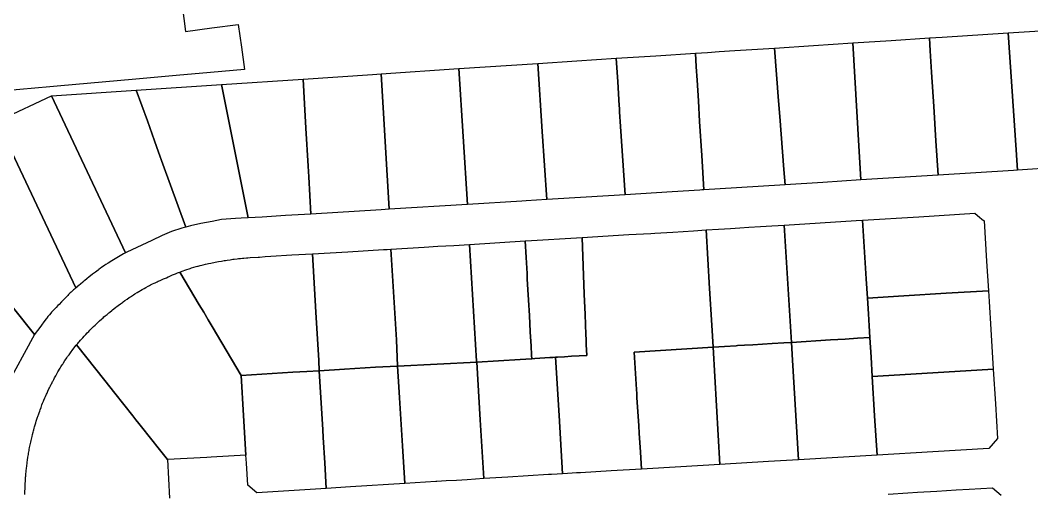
# Model space of a CAD drawing. Header units: metres. Extents: x 3 to 1005126, y 39 to 4383651.
# Drawn here: x 478091.4 to 478348, y 4364389.2 to 4364509.4 of the extents above; entities that cross this region are included whole.
import ezdxf

# ---------------------------------------------------------------- set-up
doc = ezdxf.new("R2010")
doc.units = ezdxf.units.M
doc.header["$MEASUREMENT"] = 0
doc.layers.add('TM_Llucmajor', color=7, linetype='Continuous')

msp = doc.modelspace()

# ---------------------------------------------------------------- linework, layer by layer
at = {"layer": 'TM_Llucmajor', "linetype": 'Continuous', "flags": 128}
for points in [[(478132.14, 4364515.9), (478133.33, 4364506.59), (478140, 4364507.48), (478146.66, 4364508.38), (478147.48, 4364502.64), (478148.31, 4364496.91), (478139.64, 4364496.14), (478130.97, 4364495.37), (478125.37, 4364494.88), (478119.77, 4364494.38), (478119.77, 4364494.38), (478101.71, 4364492.79), (478098.92, 4364492.54), (478091.29, 4364491.87), (478083.65, 4364491.19), (478080.79, 4364506.66), (478075.88, 4364517.47)], [(478086.75, 4364484.31), (478099.3, 4364490.27), (478118.12, 4364450.39), (478117.57, 4364450.13), (478115.49, 4364448.9), (478114.6, 4364448.37), (478113.73, 4364447.8), (478113.15, 4364447.42), (478112.86, 4364447.22), (478112, 4364446.62), (478111.79, 4364446.47), (478111.36, 4364446.16), (478111.15, 4364446.01), (478110.83, 4364445.77), (478110.46, 4364445.49), (478110.21, 4364445.31), (478109.73, 4364444.93), (478109.24, 4364444.54), (478108.92, 4364444.29), (478108.27, 4364443.77), (478107.79, 4364443.38), (478107.55, 4364443.19), (478107.26, 4364442.95), (478106.66, 4364442.46), (478106.22, 4364442.1), (478105.9, 4364441.83), (478105.78, 4364441.73), (478105.57, 4364441.54), (478105.48, 4364441.46), (478105.48, 4364441.46), (478086.5, 4364481.85)], [(478086.5, 4364481.85), (478105.48, 4364441.46), (478105.13, 4364441.16), (478104.92, 4364440.97), (478104.6, 4364440.68), (478104.29, 4364440.39), (478104.08, 4364440.19), (478103.67, 4364439.79), (478103.46, 4364439.59), (478101.86, 4364437.95), (478101.25, 4364437.31), (478100.94, 4364436.99), (478100.48, 4364436.52), (478100.03, 4364436.03), (478099.8, 4364435.79), (478099.51, 4364435.46), (478099.36, 4364435.3), (478099.14, 4364435.05), (478098.82, 4364434.67), (478098.59, 4364434.39), (478098.43, 4364434.2), (478098.13, 4364433.82), (478097.98, 4364433.62), (478097.38, 4364432.84), (478096.79, 4364432.06), (478096.09, 4364431.11), (478095.74, 4364430.64), (478095.22, 4364429.92), (478095.04, 4364429.67), (478095.04, 4364429.67), (478084.64, 4364442.64)], [(478092.57, 4364389.05), (478092.58, 4364389.38), (478092.59, 4364389.88), (478092.61, 4364390.45), (478092.62, 4364390.74), (478092.63, 4364391.16), (478092.67, 4364391.8), (478092.7, 4364392.44), (478092.72, 4364392.76), (478092.77, 4364393.4), (478092.79, 4364393.71), (478092.83, 4364394.19), (478092.89, 4364394.83), (478092.93, 4364395.14), (478092.97, 4364395.62), (478093.06, 4364396.34), (478093.14, 4364396.97), (478093.18, 4364397.28), (478093.24, 4364397.76), (478093.35, 4364398.47), (478093.46, 4364399.18), (478093.52, 4364399.53), (478093.63, 4364400.17), (478093.69, 4364400.48), (478093.78, 4364400.95), (478093.92, 4364401.65), (478094.07, 4364402.36), (478094.14, 4364402.7), (478094.3, 4364403.41), (478094.39, 4364403.75), (478094.51, 4364404.28), (478094.65, 4364404.82), (478094.75, 4364405.17), (478094.81, 4364405.41), (478094.94, 4364405.89), (478095.04, 4364406.24), (478095.11, 4364406.48), (478095.27, 4364407), (478095.32, 4364407.19), (478095.47, 4364407.66), (478095.62, 4364408.13), (478095.72, 4364408.44), (478095.93, 4364409.07), (478096, 4364409.3), (478096.17, 4364409.77), (478096.33, 4364410.23), (478096.45, 4364410.54), (478096.67, 4364411.16), (478096.91, 4364411.77), (478097.07, 4364412.18), (478097.29, 4364412.72), (478097.4, 4364412.99), (478097.66, 4364413.6), (478097.79, 4364413.9), (478098.06, 4364414.51), (478098.19, 4364414.8), (478098.4, 4364415.25), (478098.68, 4364415.85), (478098.82, 4364416.14), (478099.04, 4364416.59), (478099.26, 4364417.03), (478099.37, 4364417.25), (478099.59, 4364417.69), (478099.71, 4364417.91), (478099.89, 4364418.23), (478100.13, 4364418.66), (478100.24, 4364418.88), (478100.42, 4364419.2), (478100.69, 4364419.68), (478100.96, 4364420.16), (478101.1, 4364420.39), (478101.38, 4364420.87), (478101.52, 4364421.1), (478101.73, 4364421.45), (478102.03, 4364421.92), (478102.17, 4364422.15), (478102.39, 4364422.5), (478102.73, 4364423.01), (478103.04, 4364423.47), (478103.19, 4364423.69), (478103.42, 4364424.03), (478103.78, 4364424.53), (478104.14, 4364425.03), (478104.33, 4364425.27), (478104.58, 4364425.61), (478104.74, 4364425.82), (478105.09, 4364426.26), (478105.26, 4364426.48), (478105.61, 4364426.92), (478105.7, 4364427.02), (478112.83, 4364418.01), (478115.37, 4364414.8), (478117.66, 4364411.9), (478119.96, 4364409), (478120.72, 4364408.03), (478121.48, 4364407.07), (478125.12, 4364402.47), (478126.02, 4364401.33), (478127.39, 4364399.6), (478128.75, 4364397.88), (478129.03, 4364393), (478129.3, 4364388.13)], [(478311.56, 4364389.14), (478316.56, 4364389.45), (478319.01, 4364389.59), (478323.91, 4364389.89), (478328.8, 4364390.18), (478332.07, 4364390.38), (478338.05, 4364390.74), (478339.15, 4364389.79), (478340.25, 4364388.85)]]:
    msp.add_lwpolyline(points, dxfattribs=at)
for points in [[(478324.2, 4364470.12), (478323.65, 4364478.82), (478323.1, 4364487.53), (478322.57, 4364496.24), (478322.23, 4364501.65), (478322.13, 4364503.3), (478322.03, 4364504.94), (478323.64, 4364505.05), (478325.26, 4364505.15), (478341.98, 4364506.24), (478344, 4364476.51), (478344.17, 4364473.95), (478344.35, 4364471.38), (478343.38, 4364471.32), (478324.2, 4364470.12)], [(478344, 4364476.51), (478341.98, 4364506.24), (478362.18, 4364507.54), (478362.45, 4364503.45), (478362.6, 4364500.97), (478362.77, 4364498.49), (478363.58, 4364485.56), (478364.39, 4364472.63), (478354.38, 4364472.01), (478344.35, 4364471.38), (478344.17, 4364473.95), (478344, 4364476.51)], [(478285.39, 4364467.68), (478285.23, 4364469.63), (478285.08, 4364471.58), (478284.04, 4364485.03), (478283.74, 4364488.94), (478283.22, 4364495.66), (478282.7, 4364502.38), (478292.64, 4364503.03), (478302.59, 4364503.68), (478303.09, 4364494.98), (478303.59, 4364486.28), (478304.1, 4364477.58), (478304.59, 4364468.88), (478294.99, 4364468.28), (478285.39, 4364467.68)], [(478304.59, 4364468.88), (478304.1, 4364477.58), (478303.59, 4364486.28), (478303.09, 4364494.98), (478302.59, 4364503.68), (478312.31, 4364504.31), (478322.03, 4364504.94), (478322.13, 4364503.3), (478322.23, 4364501.65), (478322.57, 4364496.24), (478323.1, 4364487.53), (478323.65, 4364478.82), (478324.2, 4364470.12), (478314.4, 4364469.5), (478304.59, 4364468.88)], [(478244.85, 4364465.14), (478243.69, 4364482.46), (478243.44, 4364486.22), (478243.39, 4364487), (478243.34, 4364487.78), (478242.94, 4364493.78), (478242.54, 4364499.77), (478252.61, 4364500.43), (478262.67, 4364501.08), (478262.88, 4364497.64), (478263.09, 4364494.2), (478263.41, 4364488.96), (478263.72, 4364483.73), (478264.25, 4364475.06), (478264.77, 4364466.38), (478264.29, 4364466.35), (478263.81, 4364466.32), (478256.75, 4364465.88), (478244.85, 4364465.14)], [(478263.09, 4364494.2), (478262.88, 4364497.64), (478262.67, 4364501.08), (478265.69, 4364501.28), (478268.71, 4364501.47), (478272.69, 4364501.73), (478282.7, 4364502.38), (478283.22, 4364495.66), (478283.74, 4364488.94), (478284.04, 4364485.03), (478285.08, 4364471.58), (478285.23, 4364469.63), (478285.39, 4364467.68), (478273.1, 4364466.9), (478264.77, 4364466.38), (478264.25, 4364475.06), (478263.72, 4364483.73), (478263.41, 4364488.96), (478263.09, 4364494.2)], [(478204.84, 4364462.66), (478202.66, 4364497.18), (478222.65, 4364498.48), (478223.81, 4364481.19), (478224.97, 4364463.9), (478222.35, 4364463.74), (478219.73, 4364463.57), (478218.62, 4364463.5), (478204.84, 4364462.66)], [(478224.97, 4364463.9), (478223.81, 4364481.19), (478222.65, 4364498.48), (478232.59, 4364499.12), (478242.54, 4364499.77), (478242.94, 4364493.78), (478243.34, 4364487.78), (478243.39, 4364487), (478243.44, 4364486.22), (478243.69, 4364482.46), (478244.85, 4364465.14), (478234.91, 4364464.52), (478224.97, 4364463.9)], [(478165.13, 4364460.24), (478164.86, 4364464.96), (478164.59, 4364469.69), (478164.51, 4364471.03), (478164.43, 4364472.38), (478163.87, 4364482.01), (478163.52, 4364488.24), (478163.16, 4364494.46), (478180.74, 4364495.67), (478182.91, 4364495.82), (478184.99, 4364461.45), (478182.93, 4364461.32), (478165.13, 4364460.24)], [(478184.99, 4364461.45), (478182.91, 4364495.82), (478202.66, 4364497.18), (478204.84, 4364462.66), (478184.99, 4364461.45)], [(478133.4, 4364456.88), (478127.6, 4364472.93), (478126.51, 4364475.93), (478125.48, 4364478.8), (478123.64, 4364483.89), (478120.82, 4364491.69), (478142.43, 4364493.12), (478143.95, 4364485.49), (478145.48, 4364477.87), (478148.53, 4364462.65), (478148.86, 4364460.98), (478149.2, 4364459.3), (478147.45, 4364459.21), (478146, 4364459.06), (478142.45, 4364458.83), (478140.06, 4364458.38), (478137.24, 4364457.82), (478134.58, 4364457.21), (478133.4, 4364456.88)], [(478149.2, 4364459.3), (478148.86, 4364460.98), (478148.53, 4364462.65), (478145.48, 4364477.87), (478143.95, 4364485.49), (478142.43, 4364493.12), (478163.16, 4364494.46), (478163.52, 4364488.24), (478163.87, 4364482.01), (478164.43, 4364472.38), (478164.51, 4364471.03), (478164.59, 4364469.69), (478164.86, 4364464.96), (478165.13, 4364460.24), (478161.92, 4364460.04), (478158.71, 4364459.84), (478152.73, 4364459.48), (478149.2, 4364459.3)], [(478118.12, 4364450.39), (478099.3, 4364490.27), (478120.82, 4364491.69), (478123.64, 4364483.89), (478125.48, 4364478.8), (478126.51, 4364475.93), (478127.6, 4364472.93), (478133.4, 4364456.88), (478132.41, 4364456.61), (478129.74, 4364455.8), (478127.38, 4364454.77), (478124.76, 4364453.55), (478118.43, 4364450.54), (478118.12, 4364450.39)], [(478306.27, 4364438.88), (478305.97, 4364443.76), (478305.03, 4364458.68), (478319.34, 4364459.52), (478333.53, 4364460.49), (478334.18, 4364459.9), (478334.74, 4364459.43), (478335.3, 4364458.96), (478335.86, 4364458.49), (478336.49, 4364448.24), (478336.96, 4364440.75), (478326.22, 4364440.12), (478315.53, 4364439.48), (478306.27, 4364438.88)], [(478266.79, 4364432.02), (478266.25, 4364441.31), (478265.37, 4364456.2), (478268.48, 4364456.39), (478271.58, 4364456.58), (478273.91, 4364456.73), (478276.24, 4364456.88), (478279.16, 4364457.06), (478282.08, 4364457.24), (478283.64, 4364457.34), (478285.19, 4364457.44), (478286.09, 4364442.55), (478287, 4364427.66), (478285.05, 4364427.54), (478282.12, 4364427.36), (478277.24, 4364427.06), (478275.1, 4364426.92), (478273.34, 4364426.82), (478272.97, 4364426.79), (478270.04, 4364426.61), (478267.12, 4364426.43), (478266.79, 4364432.02)], [(478287, 4364427.66), (478286.09, 4364442.55), (478285.19, 4364457.44), (478303.47, 4364458.59), (478305.03, 4364458.68), (478305.97, 4364443.76), (478306.27, 4364438.88), (478306.52, 4364434.86), (478306.71, 4364431.88), (478306.89, 4364428.89), (478303.76, 4364428.7), (478300.62, 4364428.5), (478296.91, 4364428.28), (478287, 4364427.66)], [(478087.67, 4364416.1), (478063.3, 4364430.01), (478074.23, 4364455.62), (478084.64, 4364442.64), (478095.04, 4364429.67), (478087.67, 4364416.1)], [(478220.39, 4364437.06), (478220.24, 4364439.7), (478220.1, 4364442.33), (478220.02, 4364443.78), (478219.94, 4364445.17), (478219.71, 4364449.24), (478219.48, 4364453.4), (478219.62, 4364453.41), (478233.9, 4364454.29), (478234.19, 4364447.07), (478234.47, 4364439.85), (478234.68, 4364434.75), (478234.88, 4364429.65), (478234.93, 4364428.38), (478234.98, 4364427.11), (478235.09, 4364424.34), (478231.23, 4364424.11), (478229.45, 4364424), (478227.67, 4364423.89), (478227.42, 4364423.88), (478227.18, 4364423.86), (478226.46, 4364423.82), (478225.74, 4364423.78), (478221.96, 4364423.55), (478221.15, 4364423.5), (478221.1, 4364424.42), (478221.06, 4364425.24), (478221.02, 4364425.95), (478220.98, 4364426.65), (478220.77, 4364430.33), (478220.54, 4364434.48), (478220.46, 4364435.77), (478220.39, 4364437.06)], [(478228.98, 4364394.3), (478228.08, 4364409.08), (478227.18, 4364423.86), (478227.42, 4364423.88), (478227.67, 4364423.89), (478229.45, 4364424), (478231.23, 4364424.11), (478235.09, 4364424.34), (478234.98, 4364427.11), (478234.93, 4364428.38), (478234.88, 4364429.65), (478234.68, 4364434.75), (478234.47, 4364439.85), (478234.19, 4364447.07), (478233.9, 4364454.29), (478245.75, 4364455.03), (478251.33, 4364455.31), (478252.37, 4364455.38), (478256.91, 4364455.66), (478262.13, 4364455.99), (478265.37, 4364456.2), (478266.25, 4364441.31), (478266.79, 4364432.02), (478267.12, 4364426.43), (478247.09, 4364425.19), (478247.69, 4364415.72), (478247.76, 4364414.69), (478247.83, 4364413.66), (478248.28, 4364406.46), (478248.41, 4364404.57), (478248.72, 4364399.78), (478248.98, 4364395.48), (478241.27, 4364395.02), (478233.55, 4364394.57), (478232.47, 4364394.5), (478231.39, 4364394.44), (478230.19, 4364394.37), (478228.98, 4364394.3)], [(478186.42, 4364435.03), (478186.33, 4364436.45), (478185.44, 4364451.32), (478193.83, 4364451.82), (478197.34, 4364452.04), (478201.34, 4364452.28), (478205.34, 4364452.53), (478207.16, 4364422.91), (478207.18, 4364422.66), (478197.16, 4364422.14), (478187.13, 4364421.62), (478186.82, 4364428.31), (478186.42, 4364435.03)], [(478207.18, 4364422.66), (478207.16, 4364422.91), (478205.34, 4364452.53), (478219.48, 4364453.4), (478219.71, 4364449.24), (478219.94, 4364445.17), (478220.02, 4364443.78), (478220.1, 4364442.33), (478220.24, 4364439.7), (478220.39, 4364437.06), (478220.46, 4364435.77), (478220.54, 4364434.48), (478220.77, 4364430.33), (478220.98, 4364426.65), (478221.02, 4364425.95), (478221.06, 4364425.24), (478221.1, 4364424.42), (478221.15, 4364423.5), (478219.66, 4364423.41), (478218.18, 4364423.32), (478212.68, 4364422.99), (478207.18, 4364422.66)], [(478147.4, 4364419.26), (478140.09, 4364431.65), (478139.58, 4364432.52), (478139.06, 4364433.39), (478137.93, 4364435.3), (478136.8, 4364437.21), (478134.34, 4364441.36), (478131.88, 4364445.51), (478132.46, 4364445.73), (478132.72, 4364445.82), (478133.11, 4364445.96), (478133.69, 4364446.16), (478134.21, 4364446.33), (478134.48, 4364446.41), (478134.87, 4364446.54), (478136.05, 4364446.88), (478136.35, 4364446.97), (478136.57, 4364447.03), (478137.02, 4364447.14), (478137.47, 4364447.26), (478137.77, 4364447.33), (478138.38, 4364447.48), (478138.83, 4364447.58), (478139.13, 4364447.64), (478139.74, 4364447.77), (478140.04, 4364447.84), (478141.26, 4364448.08), (478141.67, 4364448.15), (478142.49, 4364448.3), (478143.12, 4364448.4), (478143.43, 4364448.46), (478143.91, 4364448.53), (478144.61, 4364448.64), (478145.33, 4364448.74), (478145.68, 4364448.79), (478146.4, 4364448.88), (478146.75, 4364448.92), (478147.29, 4364448.98), (478147.78, 4364449.02), (478148.11, 4364449.05), (478148.76, 4364449.1), (478149.09, 4364449.12), (478149.74, 4364449.17), (478151.72, 4364449.29), (478152.08, 4364449.32), (478153.52, 4364449.42), (478154.96, 4364449.52), (478160.25, 4364449.84), (478165.53, 4364450.15), (478166.39, 4364435.32), (478167.1, 4364423.05), (478167.26, 4364420.46), (478164.12, 4364420.27), (478160.54, 4364420.05), (478147.4, 4364419.26)], [(478167.26, 4364420.46), (478167.1, 4364423.05), (478166.39, 4364435.32), (478165.53, 4364450.15), (478174.53, 4364450.68), (478183.53, 4364451.21), (478184.49, 4364451.27), (478185.44, 4364451.32), (478186.33, 4364436.45), (478186.42, 4364435.03), (478186.82, 4364428.31), (478187.13, 4364421.62), (478181.55, 4364421.33), (478173.68, 4364420.85), (478167.26, 4364420.46)], [(478119.96, 4364409), (478117.66, 4364411.9), (478115.37, 4364414.8), (478112.83, 4364418.01), (478105.7, 4364427.02), (478105.97, 4364427.34), (478106.21, 4364427.63), (478106.37, 4364427.81), (478106.69, 4364428.19), (478106.87, 4364428.4), (478107.25, 4364428.82), (478107.62, 4364429.23), (478107.88, 4364429.5), (478108.05, 4364429.68), (478108.39, 4364430.05), (478108.78, 4364430.45), (478109.04, 4364430.72), (478109.21, 4364430.89), (478109.57, 4364431.25), (478109.83, 4364431.51), (478110.01, 4364431.68), (478110.37, 4364432.03), (478110.92, 4364432.54), (478111.29, 4364432.88), (478111.53, 4364433.11), (478112.03, 4364433.56), (478112.44, 4364433.92), (478112.64, 4364434.1), (478112.95, 4364434.36), (478113.41, 4364434.76), (478113.88, 4364435.15), (478114.11, 4364435.34), (478114.59, 4364435.73), (478114.83, 4364435.92), (478115.18, 4364436.21), (478115.66, 4364436.58), (478115.9, 4364436.77), (478116.27, 4364437.04), (478116.82, 4364437.46), (478117.31, 4364437.81), (478117.5, 4364437.95), (478117.93, 4364438.25), (478118.49, 4364438.64), (478119.05, 4364439.03), (478119.34, 4364439.22), (478119.84, 4364439.55), (478120.1, 4364439.71), (478120.48, 4364439.95), (478121.06, 4364440.31), (478121.45, 4364440.55), (478121.64, 4364440.67), (478121.93, 4364440.84), (478122.33, 4364441.06), (478122.53, 4364441.18), (478122.82, 4364441.34), (478123.26, 4364441.59), (478123.83, 4364441.89), (478124.2, 4364442.09), (478124.45, 4364442.22), (478124.96, 4364442.48), (478125.34, 4364442.67), (478125.59, 4364442.79), (478126.11, 4364443.04), (478126.36, 4364443.16), (478126.88, 4364443.4), (478127.4, 4364443.63), (478127.75, 4364443.78), (478127.98, 4364443.88), (478128.46, 4364444.08), (478128.92, 4364444.29), (478129.15, 4364444.39), (478129.49, 4364444.54), (478130.01, 4364444.76), (478130.52, 4364444.98), (478130.78, 4364445.08), (478131.3, 4364445.29), (478131.55, 4364445.39), (478131.88, 4364445.51), (478134.34, 4364441.36), (478136.8, 4364437.21), (478137.93, 4364435.3), (478139.06, 4364433.39), (478139.58, 4364432.52), (478140.09, 4364431.65), (478147.4, 4364419.26), (478148.02, 4364409.13), (478148.63, 4364399), (478144.23, 4364398.76), (478139.83, 4364398.5), (478138.69, 4364398.44), (478128.75, 4364397.88), (478127.39, 4364399.6), (478126.02, 4364401.33), (478125.12, 4364402.47), (478121.48, 4364407.07), (478120.72, 4364408.03), (478119.96, 4364409)], [(478306.52, 4364434.86), (478306.27, 4364438.88), (478315.53, 4364439.48), (478326.22, 4364440.12), (478336.96, 4364440.75), (478337.13, 4364438), (478337.57, 4364430.89), (478338.19, 4364420.88), (478322.92, 4364419.92), (478307.51, 4364418.96), (478307.2, 4364423.9), (478306.89, 4364428.89), (478306.71, 4364431.88), (478306.52, 4364434.86)], [(478287.28, 4364423.17), (478287, 4364427.66), (478296.91, 4364428.28), (478300.62, 4364428.5), (478303.76, 4364428.7), (478306.89, 4364428.89), (478307.2, 4364423.9), (478307.51, 4364418.96), (478308.12, 4364408.99), (478308.74, 4364399.02), (478298.78, 4364398.43), (478288.83, 4364397.84), (478287.28, 4364423.17)], [(478248.28, 4364406.46), (478247.83, 4364413.66), (478247.76, 4364414.69), (478247.69, 4364415.72), (478247.09, 4364425.19), (478267.12, 4364426.43), (478267.99, 4364411.54), (478268.88, 4364396.66), (478258.92, 4364396.07), (478248.98, 4364395.48), (478248.72, 4364399.78), (478248.41, 4364404.57), (478248.28, 4364406.46)], [(478268.88, 4364396.66), (478267.99, 4364411.54), (478267.12, 4364426.43), (478270.04, 4364426.61), (478272.97, 4364426.79), (478273.34, 4364426.82), (478275.1, 4364426.92), (478277.24, 4364427.06), (478282.12, 4364427.36), (478285.05, 4364427.54), (478287, 4364427.66), (478287.28, 4364423.17), (478288.83, 4364397.84), (478281.22, 4364397.39), (478268.88, 4364396.66)], [(478209, 4364393.06), (478208.08, 4364407.97), (478207.18, 4364422.66), (478212.68, 4364422.99), (478218.18, 4364423.32), (478219.66, 4364423.41), (478221.15, 4364423.5), (478221.96, 4364423.55), (478225.74, 4364423.78), (478226.46, 4364423.82), (478227.18, 4364423.86), (478228.08, 4364409.08), (478228.98, 4364394.3), (478227.58, 4364394.21), (478226.18, 4364394.13), (478225.78, 4364394.11), (478225.37, 4364394.08), (478215.06, 4364393.44), (478209, 4364393.06)], [(478169.03, 4364390.55), (478168.63, 4364397.04), (478168.23, 4364403.5), (478168.11, 4364405.49), (478167.26, 4364420.46), (478173.68, 4364420.85), (478181.55, 4364421.33), (478187.13, 4364421.62), (478187.29, 4364418.98), (478187.46, 4364416.34), (478187.62, 4364413.6), (478187.79, 4364410.87), (478188.38, 4364401.35), (478188.96, 4364391.8), (478175.15, 4364390.94), (478169.03, 4364390.55)], [(478187.46, 4364416.34), (478187.29, 4364418.98), (478187.13, 4364421.62), (478197.16, 4364422.14), (478207.18, 4364422.66), (478208.08, 4364407.97), (478209, 4364393.06), (478204.75, 4364392.79), (478202.08, 4364392.62), (478199.42, 4364392.46), (478197.05, 4364392.31), (478196.85, 4364392.3), (478188.96, 4364391.8), (478188.38, 4364401.35), (478187.79, 4364410.87), (478187.62, 4364413.6), (478187.46, 4364416.34)], [(478148.63, 4364399), (478148.02, 4364409.13), (478147.4, 4364419.26), (478160.54, 4364420.05), (478164.12, 4364420.27), (478167.26, 4364420.46), (478168.11, 4364405.49), (478168.23, 4364403.5), (478168.63, 4364397.04), (478169.03, 4364390.55), (478151.44, 4364389.44), (478149.09, 4364391.44), (478148.75, 4364396.97), (478148.69, 4364397.99), (478148.63, 4364399)], [(478308.74, 4364399.02), (478308.12, 4364408.99), (478307.51, 4364418.96), (478322.92, 4364419.92), (478338.19, 4364420.88), (478338.74, 4364412.09), (478339.29, 4364403.29), (478338.18, 4364402), (478337.07, 4364400.7), (478322.9, 4364399.86), (478308.74, 4364399.02)]]:
    msp.add_lwpolyline(points, close=True, dxfattribs=at)

doc.saveas('drawing.dxf')
